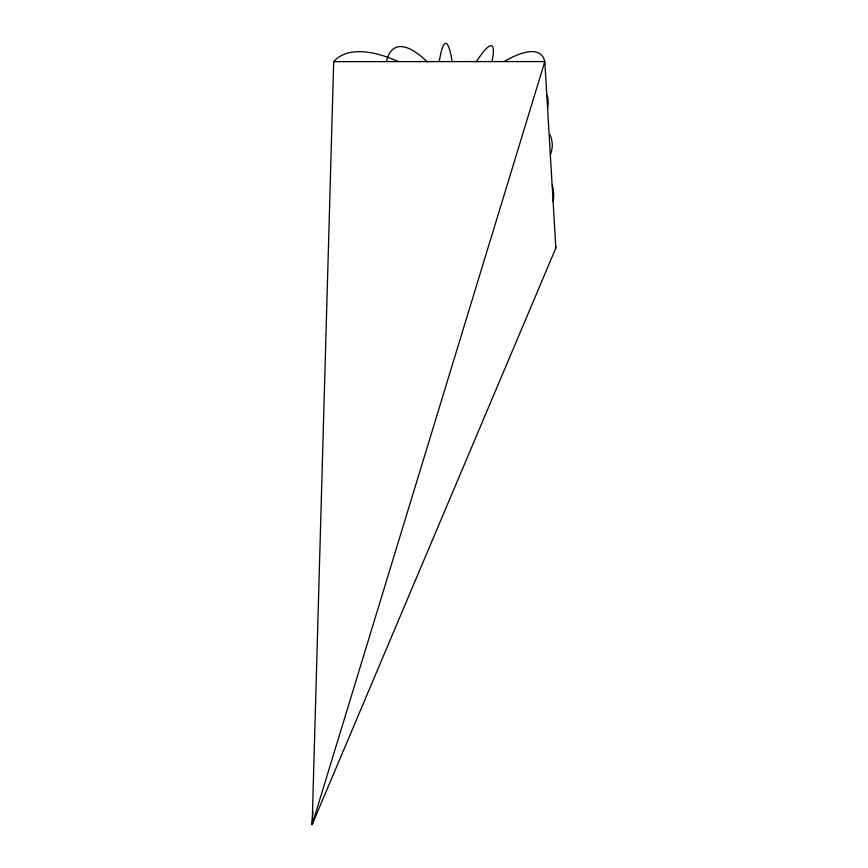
<?xml version="1.0" encoding="UTF-8"?>
<svg xmlns="http://www.w3.org/2000/svg" width="868" height="868" viewBox="0 0 868 868"><rect width="100%" height="100%" fill="white"/><g stroke="black" fill="none" stroke-linecap="round" stroke-linejoin="round"><path stroke-width="1.3" d="M504.688 61.205A154.938 40.275 -50 0 1 544.811 61.574L555.845 248.042L312.154 824.6L333.681 61.639A154.938 63.961 47 0 1 398 61.422M333.681 61.639L544.811 61.574L312.154 824.6L312.914 811.07M312.154 824.6L312.936 820.607M546.981 95.068A118.721 44.778 -32 0 1 547.567 108.185M555.477 245.687A154.938 63.961 47 0 1 555.845 248.042M386.466 61.617A118.732 36.738 65.6 0 1 427.186 61.867M552.308 185.134A118.721 56.257 26.9 0 1 553.09 201.419M550.062 134.963A106.666 50.745 -3.4 0 1 550.334 154.808M439.251 61.606A106.666 11.534 90 0 1 452.163 61.682M476.261 61.867A118.721 13.779 -66.7 0 1 492.026 61.585"/></g></svg>
